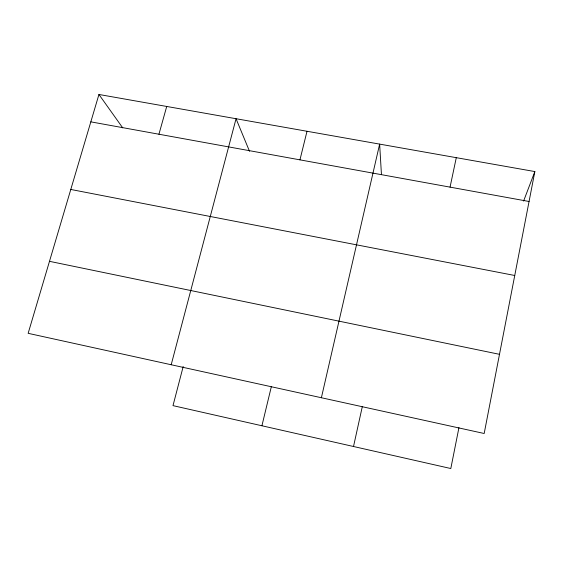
<?xml version="1.0" encoding="UTF-8"?>
<svg xmlns="http://www.w3.org/2000/svg" width="563" height="563" viewBox="0 0 563 563"><rect width="100%" height="100%" fill="white"/><g stroke="black" fill="none" stroke-linecap="round" stroke-linejoin="round"><path stroke-width="0.84" d="M534.85 171.567L484.18 433.496L28.15 333.324L98.94 94.471L534.85 171.567L523.583 201.075M458.951 427.606L450.808 468.529L172.996 405.634L183.2 366.527M450.055 187.134L456.29 157.675M353.515 446.501L362.333 406.514M321.389 397.738L379.638 144.114L381.433 174.389M261.922 425.762L271.345 386.654M299.952 159.857L307.011 131.27M171.194 364.747L236.052 118.723L249.515 151.292M158.935 134.233L166.718 106.463M90.826 121.854L529.065 201.491M70.79 189.464L514.744 275.49M49.488 261.331L499.494 354.324M98.94 94.471L122.72 127.871"/></g></svg>
